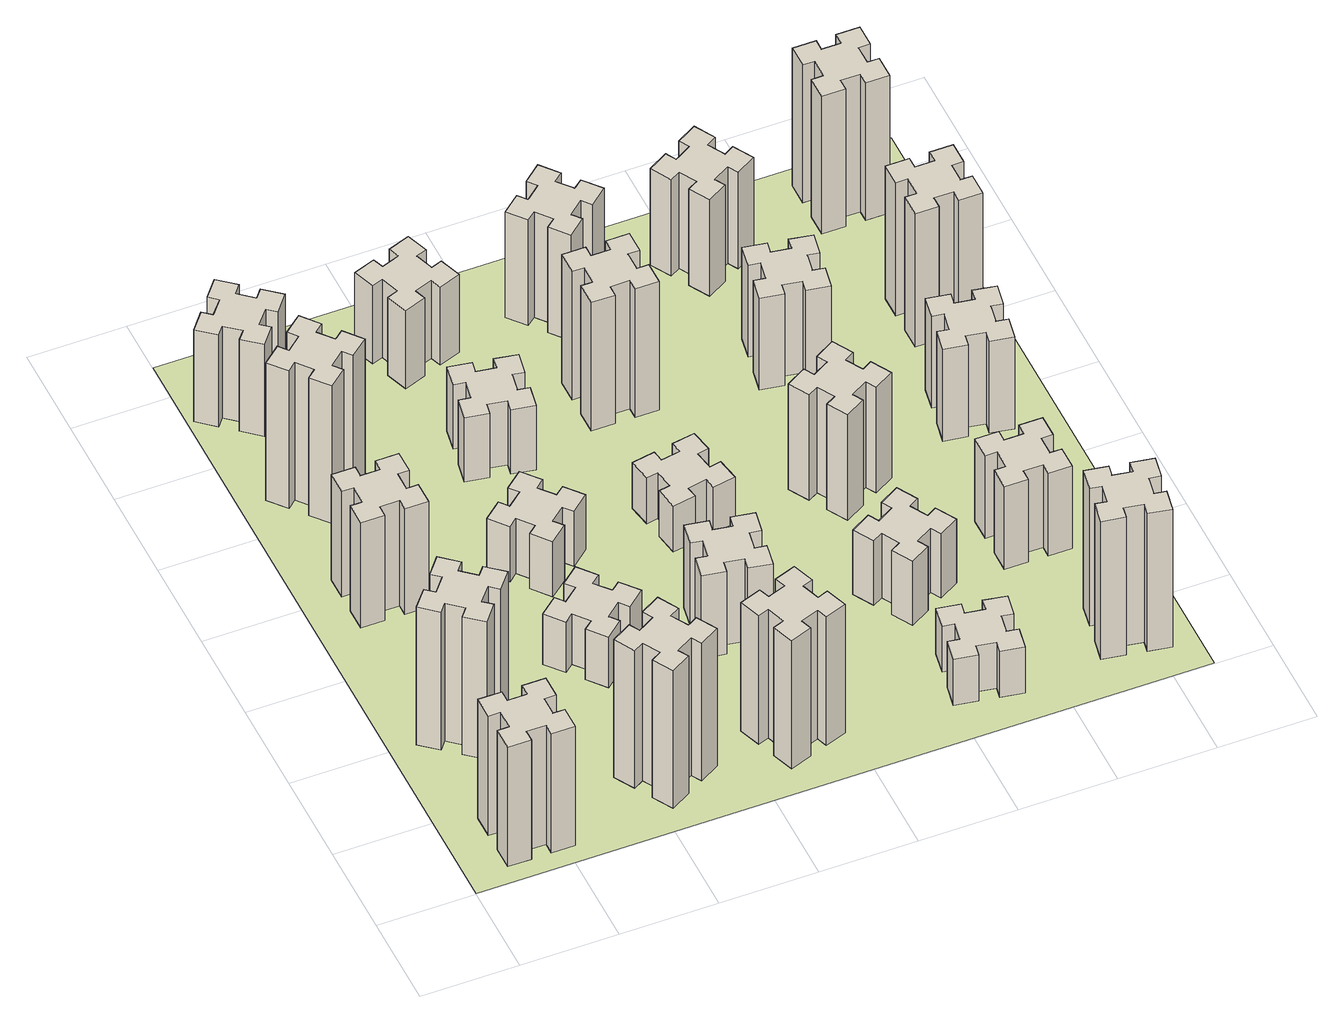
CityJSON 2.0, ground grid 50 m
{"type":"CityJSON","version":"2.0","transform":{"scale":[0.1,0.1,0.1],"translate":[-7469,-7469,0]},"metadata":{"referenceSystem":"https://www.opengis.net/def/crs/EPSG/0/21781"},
"CityObjects":{
"building1":{"type":"Building","attributes":{"class":"1000","function":"1000","usage":"1000","yearOfConstruction":2016,"roofType":"1000","measuredHeight":78,"storeysAboveGround":30,"storeysBelowGround":0},"geometry":[{"type":"Solid","lod":"1","boundaries":[[[[0,1,2,3,4,5,6,7,8,9,10,11,12,13,14,15,16,17,18,19]],[[17,16,20,21]],[[16,15,22,20]],[[15,14,23,22]],[[14,13,24,23]],[[13,12,25,24]],[[12,11,26,25]],[[11,10,27,26]],[[10,9,28,27]],[[9,8,29,28]],[[8,7,30,29]],[[7,6,31,30]],[[6,5,32,31]],[[5,4,33,32]],[[4,3,34,33]],[[3,2,35,34]],[[2,1,36,35]],[[1,0,37,36]],[[0,19,38,37]],[[19,18,39,38]],[[18,17,21,39]],[[24,25,26,27,28,29,30,31,32,33,34,35,36,37,38,39,21,20,22,23]]]]}]},
"building2":{"type":"Building","attributes":{"class":"1000","function":"1000","usage":"1000","yearOfConstruction":2016,"roofType":"1000","measuredHeight":90,"storeysAboveGround":30,"storeysBelowGround":0},"geometry":[{"type":"Solid","lod":"1","boundaries":[[[[40,41,42,43,44,45,46,47,48,49,50,51,52,53,54,55,56,57,58,59]],[[57,56,60,61]],[[56,55,62,60]],[[55,54,63,62]],[[54,53,64,63]],[[53,52,65,64]],[[52,51,66,65]],[[51,50,67,66]],[[50,49,68,67]],[[49,48,69,68]],[[48,47,70,69]],[[47,46,71,70]],[[46,45,72,71]],[[45,44,73,72]],[[44,43,74,73]],[[43,42,75,74]],[[42,41,76,75]],[[41,40,77,76]],[[40,59,78,77]],[[59,58,79,78]],[[58,57,61,79]],[[64,65,66,67,68,69,70,71,72,73,74,75,76,77,78,79,61,60,62,63]]]]}]},
"building3":{"type":"Building","attributes":{"class":"1000","function":"1000","usage":"1000","yearOfConstruction":2016,"roofType":"1000","measuredHeight":69,"storeysAboveGround":30,"storeysBelowGround":0},"geometry":[{"type":"Solid","lod":"1","boundaries":[[[[80,81,82,83,84,85,86,87,88,89,90,91,92,93,94,95,96,97,98,99]],[[97,96,100,101]],[[96,95,102,100]],[[95,94,103,102]],[[94,93,104,103]],[[93,92,105,104]],[[92,91,106,105]],[[91,90,107,106]],[[90,89,108,107]],[[89,88,109,108]],[[88,87,110,109]],[[87,86,111,110]],[[86,85,112,111]],[[85,84,113,112]],[[84,83,114,113]],[[83,82,115,114]],[[82,81,116,115]],[[81,80,117,116]],[[80,99,118,117]],[[99,98,119,118]],[[98,97,101,119]],[[104,105,106,107,108,109,110,111,112,113,114,115,116,117,118,119,101,100,102,103]]]]}]},
"building4":{"type":"Building","attributes":{"class":"1000","function":"1000","usage":"1000","yearOfConstruction":2016,"roofType":"1000","measuredHeight":90,"storeysAboveGround":30,"storeysBelowGround":0},"geometry":[{"type":"Solid","lod":"1","boundaries":[[[[120,121,122,123,124,125,126,127,128,129,130,131,132,133,134,135,136,137,138,139]],[[137,136,140,141]],[[136,135,142,140]],[[135,134,143,142]],[[134,133,144,143]],[[133,132,145,144]],[[132,131,146,145]],[[131,130,147,146]],[[130,129,148,147]],[[129,128,149,148]],[[128,127,150,149]],[[127,126,151,150]],[[126,125,152,151]],[[125,124,153,152]],[[124,123,154,153]],[[123,122,155,154]],[[122,121,156,155]],[[121,120,157,156]],[[120,139,158,157]],[[139,138,159,158]],[[138,137,141,159]],[[144,145,146,147,148,149,150,151,152,153,154,155,156,157,158,159,141,140,142,143]]]]}]},
"building5":{"type":"Building","attributes":{"class":"1000","function":"1000","usage":"1000","yearOfConstruction":2016,"roofType":"1000","measuredHeight":90,"storeysAboveGround":30,"storeysBelowGround":0},"geometry":[{"type":"Solid","lod":"1","boundaries":[[[[160,161,162,163,164,165,166,167,168,169,170,171,172,173,174,175,176,177,178,179]],[[177,176,180,181]],[[176,175,182,180]],[[175,174,183,182]],[[174,173,184,183]],[[173,172,185,184]],[[172,171,186,185]],[[171,170,187,186]],[[170,169,188,187]],[[169,168,189,188]],[[168,167,190,189]],[[167,166,191,190]],[[166,165,192,191]],[[165,164,193,192]],[[164,163,194,193]],[[163,162,195,194]],[[162,161,196,195]],[[161,160,197,196]],[[160,179,198,197]],[[179,178,199,198]],[[178,177,181,199]],[[184,185,186,187,188,189,190,191,192,193,194,195,196,197,198,199,181,180,182,183]]]]}]},
"building6":{"type":"Building","attributes":{"class":"1000","function":"1000","usage":"1000","yearOfConstruction":2016,"roofType":"1000","measuredHeight":60,"storeysAboveGround":30,"storeysBelowGround":0},"geometry":[{"type":"Solid","lod":"1","boundaries":[[[[200,201,202,203,204,205,206,207,208,209,210,211,212,213,214,215,216,217,218,219]],[[217,216,220,221]],[[216,215,222,220]],[[215,214,223,222]],[[214,213,224,223]],[[213,212,225,224]],[[212,211,226,225]],[[211,210,227,226]],[[210,209,228,227]],[[209,208,229,228]],[[208,207,230,229]],[[207,206,231,230]],[[206,205,232,231]],[[205,204,233,232]],[[204,203,234,233]],[[203,202,235,234]],[[202,201,236,235]],[[201,200,237,236]],[[200,219,238,237]],[[219,218,239,238]],[[218,217,221,239]],[[224,225,226,227,228,229,230,231,232,233,234,235,236,237,238,239,221,220,222,223]]]]}]},
"building7":{"type":"Building","attributes":{"class":"1000","function":"1000","usage":"1000","yearOfConstruction":2016,"roofType":"1000","measuredHeight":33,"storeysAboveGround":30,"storeysBelowGround":0},"geometry":[{"type":"Solid","lod":"1","boundaries":[[[[240,241,242,243,244,245,246,247,248,249,250,251,252,253,254,255,256,257,258,259]],[[257,256,260,261]],[[256,255,262,260]],[[255,254,263,262]],[[254,253,264,263]],[[253,252,265,264]],[[252,251,266,265]],[[251,250,267,266]],[[250,249,268,267]],[[249,248,269,268]],[[248,247,270,269]],[[247,246,271,270]],[[246,245,272,271]],[[245,244,273,272]],[[244,243,274,273]],[[243,242,275,274]],[[242,241,276,275]],[[241,240,277,276]],[[240,259,278,277]],[[259,258,279,278]],[[258,257,261,279]],[[264,265,266,267,268,269,270,271,272,273,274,275,276,277,278,279,261,260,262,263]]]]}]},
"building8":{"type":"Building","attributes":{"class":"1000","function":"1000","usage":"1000","yearOfConstruction":2016,"roofType":"1000","measuredHeight":36,"storeysAboveGround":30,"storeysBelowGround":0},"geometry":[{"type":"Solid","lod":"1","boundaries":[[[[280,281,282,283,284,285,286,287,288,289,290,291,292,293,294,295,296,297,298,299]],[[297,296,300,301]],[[296,295,302,300]],[[295,294,303,302]],[[294,293,304,303]],[[293,292,305,304]],[[292,291,306,305]],[[291,290,307,306]],[[290,289,308,307]],[[289,288,309,308]],[[288,287,310,309]],[[287,286,311,310]],[[286,285,312,311]],[[285,284,313,312]],[[284,283,314,313]],[[283,282,315,314]],[[282,281,316,315]],[[281,280,317,316]],[[280,299,318,317]],[[299,298,319,318]],[[298,297,301,319]],[[304,305,306,307,308,309,310,311,312,313,314,315,316,317,318,319,301,300,302,303]]]]}]},
"building9":{"type":"Building","attributes":{"class":"1000","function":"1000","usage":"1000","yearOfConstruction":2016,"roofType":"1000","measuredHeight":84,"storeysAboveGround":30,"storeysBelowGround":0},"geometry":[{"type":"Solid","lod":"1","boundaries":[[[[320,321,322,323,324,325,326,327,328,329,330,331,332,333,334,335,336,337,338,339]],[[337,336,340,341]],[[336,335,342,340]],[[335,334,343,342]],[[334,333,344,343]],[[333,332,345,344]],[[332,331,346,345]],[[331,330,347,346]],[[330,329,348,347]],[[329,328,349,348]],[[328,327,350,349]],[[327,326,351,350]],[[326,325,352,351]],[[325,324,353,352]],[[324,323,354,353]],[[323,322,355,354]],[[322,321,356,355]],[[321,320,357,356]],[[320,339,358,357]],[[339,338,359,358]],[[338,337,341,359]],[[344,345,346,347,348,349,350,351,352,353,354,355,356,357,358,359,341,340,342,343]]]]}]},
"building10":{"type":"Building","attributes":{"class":"1000","function":"1000","usage":"1000","yearOfConstruction":2016,"roofType":"1000","measuredHeight":42,"storeysAboveGround":30,"storeysBelowGround":0},"geometry":[{"type":"Solid","lod":"1","boundaries":[[[[360,361,362,363,364,365,366,367,368,369,370,371,372,373,374,375,376,377,378,379]],[[377,376,380,381]],[[376,375,382,380]],[[375,374,383,382]],[[374,373,384,383]],[[373,372,385,384]],[[372,371,386,385]],[[371,370,387,386]],[[370,369,388,387]],[[369,368,389,388]],[[368,367,390,389]],[[367,366,391,390]],[[366,365,392,391]],[[365,364,393,392]],[[364,363,394,393]],[[363,362,395,394]],[[362,361,396,395]],[[361,360,397,396]],[[360,379,398,397]],[[379,378,399,398]],[[378,377,381,399]],[[384,385,386,387,388,389,390,391,392,393,394,395,396,397,398,399,381,380,382,383]]]]}]},
"building11":{"type":"Building","attributes":{"class":"1000","function":"1000","usage":"1000","yearOfConstruction":2016,"roofType":"1000","measuredHeight":54,"storeysAboveGround":30,"storeysBelowGround":0},"geometry":[{"type":"Solid","lod":"1","boundaries":[[[[400,401,402,403,404,405,406,407,408,409,410,411,412,413,414,415,416,417,418,419]],[[417,416,420,421]],[[416,415,422,420]],[[415,414,423,422]],[[414,413,424,423]],[[413,412,425,424]],[[412,411,426,425]],[[411,410,427,426]],[[410,409,428,427]],[[409,408,429,428]],[[408,407,430,429]],[[407,406,431,430]],[[406,405,432,431]],[[405,404,433,432]],[[404,403,434,433]],[[403,402,435,434]],[[402,401,436,435]],[[401,400,437,436]],[[400,419,438,437]],[[419,418,439,438]],[[418,417,421,439]],[[424,425,426,427,428,429,430,431,432,433,434,435,436,437,438,439,421,420,422,423]]]]}]},
"building12":{"type":"Building","attributes":{"class":"1000","function":"1000","usage":"1000","yearOfConstruction":2016,"roofType":"1000","measuredHeight":51,"storeysAboveGround":30,"storeysBelowGround":0},"geometry":[{"type":"Solid","lod":"1","boundaries":[[[[440,441,442,443,444,445,446,447,448,449,450,451,452,453,454,455,456,457,458,459]],[[457,456,460,461]],[[456,455,462,460]],[[455,454,463,462]],[[454,453,464,463]],[[453,452,465,464]],[[452,451,466,465]],[[451,450,467,466]],[[450,449,468,467]],[[449,448,469,468]],[[448,447,470,469]],[[447,446,471,470]],[[446,445,472,471]],[[445,444,473,472]],[[444,443,474,473]],[[443,442,475,474]],[[442,441,476,475]],[[441,440,477,476]],[[440,459,478,477]],[[459,458,479,478]],[[458,457,461,479]],[[464,465,466,467,468,469,470,471,472,473,474,475,476,477,478,479,461,460,462,463]]]]}]},
"building13":{"type":"Building","attributes":{"class":"1000","function":"1000","usage":"1000","yearOfConstruction":2016,"roofType":"1000","measuredHeight":30,"storeysAboveGround":30,"storeysBelowGround":0},"geometry":[{"type":"Solid","lod":"1","boundaries":[[[[480,481,482,483,484,485,486,487,488,489,490,491,492,493,494,495,496,497,498,499]],[[497,496,500,501]],[[496,495,502,500]],[[495,494,503,502]],[[494,493,504,503]],[[493,492,505,504]],[[492,491,506,505]],[[491,490,507,506]],[[490,489,508,507]],[[489,488,509,508]],[[488,487,510,509]],[[487,486,511,510]],[[486,485,512,511]],[[485,484,513,512]],[[484,483,514,513]],[[483,482,515,514]],[[482,481,516,515]],[[481,480,517,516]],[[480,499,518,517]],[[499,498,519,518]],[[498,497,501,519]],[[504,505,506,507,508,509,510,511,512,513,514,515,516,517,518,519,501,500,502,503]]]]}]},
"building14":{"type":"Building","attributes":{"class":"1000","function":"1000","usage":"1000","yearOfConstruction":2016,"roofType":"1000","measuredHeight":84,"storeysAboveGround":30,"storeysBelowGround":0},"geometry":[{"type":"Solid","lod":"1","boundaries":[[[[520,521,522,523,524,525,526,527,528,529,530,531,532,533,534,535,536,537,538,539]],[[537,536,540,541]],[[536,535,542,540]],[[535,534,543,542]],[[534,533,544,543]],[[533,532,545,544]],[[532,531,546,545]],[[531,530,547,546]],[[530,529,548,547]],[[529,528,549,548]],[[528,527,550,549]],[[527,526,551,550]],[[526,525,552,551]],[[525,524,553,552]],[[524,523,554,553]],[[523,522,555,554]],[[522,521,556,555]],[[521,520,557,556]],[[520,539,558,557]],[[539,538,559,558]],[[538,537,541,559]],[[544,545,546,547,548,549,550,551,552,553,554,555,556,557,558,559,541,540,542,543]]]]}]},
"building15":{"type":"Building","attributes":{"class":"1000","function":"1000","usage":"1000","yearOfConstruction":2016,"roofType":"1000","measuredHeight":30,"storeysAboveGround":30,"storeysBelowGround":0},"geometry":[{"type":"Solid","lod":"1","boundaries":[[[[560,561,562,563,564,565,566,567,568,569,570,571,572,573,574,575,576,577,578,579]],[[577,576,580,581]],[[576,575,582,580]],[[575,574,583,582]],[[574,573,584,583]],[[573,572,585,584]],[[572,571,586,585]],[[571,570,587,586]],[[570,569,588,587]],[[569,568,589,588]],[[568,567,590,589]],[[567,566,591,590]],[[566,565,592,591]],[[565,564,593,592]],[[564,563,594,593]],[[563,562,595,594]],[[562,561,596,595]],[[561,560,597,596]],[[560,579,598,597]],[[579,578,599,598]],[[578,577,581,599]],[[584,585,586,587,588,589,590,591,592,593,594,595,596,597,598,599,581,580,582,583]]]]}]},
"building16":{"type":"Building","attributes":{"class":"1000","function":"1000","usage":"1000","yearOfConstruction":2016,"roofType":"1000","measuredHeight":69,"storeysAboveGround":30,"storeysBelowGround":0},"geometry":[{"type":"Solid","lod":"1","boundaries":[[[[600,601,602,603,604,605,606,607,608,609,610,611,612,613,614,615,616,617,618,619]],[[617,616,620,621]],[[616,615,622,620]],[[615,614,623,622]],[[614,613,624,623]],[[613,612,625,624]],[[612,611,626,625]],[[611,610,627,626]],[[610,609,628,627]],[[609,608,629,628]],[[608,607,630,629]],[[607,606,631,630]],[[606,605,632,631]],[[605,604,633,632]],[[604,603,634,633]],[[603,602,635,634]],[[602,601,636,635]],[[601,600,637,636]],[[600,619,638,637]],[[619,618,639,638]],[[618,617,621,639]],[[624,625,626,627,628,629,630,631,632,633,634,635,636,637,638,639,621,620,622,623]]]]}]},
"building17":{"type":"Building","attributes":{"class":"1000","function":"1000","usage":"1000","yearOfConstruction":2016,"roofType":"1000","measuredHeight":42,"storeysAboveGround":30,"storeysBelowGround":0},"geometry":[{"type":"Solid","lod":"1","boundaries":[[[[640,641,642,643,644,645,646,647,648,649,650,651,652,653,654,655,656,657,658,659]],[[657,656,660,661]],[[656,655,662,660]],[[655,654,663,662]],[[654,653,664,663]],[[653,652,665,664]],[[652,651,666,665]],[[651,650,667,666]],[[650,649,668,667]],[[649,648,669,668]],[[648,647,670,669]],[[647,646,671,670]],[[646,645,672,671]],[[645,644,673,672]],[[644,643,674,673]],[[643,642,675,674]],[[642,641,676,675]],[[641,640,677,676]],[[640,659,678,677]],[[659,658,679,678]],[[658,657,661,679]],[[664,665,666,667,668,669,670,671,672,673,674,675,676,677,678,679,661,660,662,663]]]]}]},
"building18":{"type":"Building","attributes":{"class":"1000","function":"1000","usage":"1000","yearOfConstruction":2016,"roofType":"1000","measuredHeight":69,"storeysAboveGround":30,"storeysBelowGround":0},"geometry":[{"type":"Solid","lod":"1","boundaries":[[[[680,681,682,683,684,685,686,687,688,689,690,691,692,693,694,695,696,697,698,699]],[[697,696,700,701]],[[696,695,702,700]],[[695,694,703,702]],[[694,693,704,703]],[[693,692,705,704]],[[692,691,706,705]],[[691,690,707,706]],[[690,689,708,707]],[[689,688,709,708]],[[688,687,710,709]],[[687,686,711,710]],[[686,685,712,711]],[[685,684,713,712]],[[684,683,714,713]],[[683,682,715,714]],[[682,681,716,715]],[[681,680,717,716]],[[680,699,718,717]],[[699,698,719,718]],[[698,697,701,719]],[[704,705,706,707,708,709,710,711,712,713,714,715,716,717,718,719,701,700,702,703]]]]}]},
"building19":{"type":"Building","attributes":{"class":"1000","function":"1000","usage":"1000","yearOfConstruction":2016,"roofType":"1000","measuredHeight":60,"storeysAboveGround":30,"storeysBelowGround":0},"geometry":[{"type":"Solid","lod":"1","boundaries":[[[[720,721,722,723,724,725,726,727,728,729,730,731,732,733,734,735,736,737,738,739]],[[737,736,740,741]],[[736,735,742,740]],[[735,734,743,742]],[[734,733,744,743]],[[733,732,745,744]],[[732,731,746,745]],[[731,730,747,746]],[[730,729,748,747]],[[729,728,749,748]],[[728,727,750,749]],[[727,726,751,750]],[[726,725,752,751]],[[725,724,753,752]],[[724,723,754,753]],[[723,722,755,754]],[[722,721,756,755]],[[721,720,757,756]],[[720,739,758,757]],[[739,738,759,758]],[[738,737,741,759]],[[744,745,746,747,748,749,750,751,752,753,754,755,756,757,758,759,741,740,742,743]]]]}]},
"building20":{"type":"Building","attributes":{"class":"1000","function":"1000","usage":"1000","yearOfConstruction":2016,"roofType":"1000","measuredHeight":90,"storeysAboveGround":30,"storeysBelowGround":0},"geometry":[{"type":"Solid","lod":"1","boundaries":[[[[760,761,762,763,764,765,766,767,768,769,770,771,772,773,774,775,776,777,778,779]],[[777,776,780,781]],[[776,775,782,780]],[[775,774,783,782]],[[774,773,784,783]],[[773,772,785,784]],[[772,771,786,785]],[[771,770,787,786]],[[770,769,788,787]],[[769,768,789,788]],[[768,767,790,789]],[[767,766,791,790]],[[766,765,792,791]],[[765,764,793,792]],[[764,763,794,793]],[[763,762,795,794]],[[762,761,796,795]],[[761,760,797,796]],[[760,779,798,797]],[[779,778,799,798]],[[778,777,781,799]],[[784,785,786,787,788,789,790,791,792,793,794,795,796,797,798,799,781,780,782,783]]]]}]},
"building21":{"type":"Building","attributes":{"class":"1000","function":"1000","usage":"1000","yearOfConstruction":2016,"roofType":"1000","measuredHeight":54,"storeysAboveGround":30,"storeysBelowGround":0},"geometry":[{"type":"Solid","lod":"1","boundaries":[[[[800,801,802,803,804,805,806,807,808,809,810,811,812,813,814,815,816,817,818,819]],[[817,816,820,821]],[[816,815,822,820]],[[815,814,823,822]],[[814,813,824,823]],[[813,812,825,824]],[[812,811,826,825]],[[811,810,827,826]],[[810,809,828,827]],[[809,808,829,828]],[[808,807,830,829]],[[807,806,831,830]],[[806,805,832,831]],[[805,804,833,832]],[[804,803,834,833]],[[803,802,835,834]],[[802,801,836,835]],[[801,800,837,836]],[[800,819,838,837]],[[819,818,839,838]],[[818,817,821,839]],[[824,825,826,827,828,829,830,831,832,833,834,835,836,837,838,839,821,820,822,823]]]]}]},
"building22":{"type":"Building","attributes":{"class":"1000","function":"1000","usage":"1000","yearOfConstruction":2016,"roofType":"1000","measuredHeight":63,"storeysAboveGround":30,"storeysBelowGround":0},"geometry":[{"type":"Solid","lod":"1","boundaries":[[[[840,841,842,843,844,845,846,847,848,849,850,851,852,853,854,855,856,857,858,859]],[[857,856,860,861]],[[856,855,862,860]],[[855,854,863,862]],[[854,853,864,863]],[[853,852,865,864]],[[852,851,866,865]],[[851,850,867,866]],[[850,849,868,867]],[[849,848,869,868]],[[848,847,870,869]],[[847,846,871,870]],[[846,845,872,871]],[[845,844,873,872]],[[844,843,874,873]],[[843,842,875,874]],[[842,841,876,875]],[[841,840,877,876]],[[840,859,878,877]],[[859,858,879,878]],[[858,857,861,879]],[[864,865,866,867,868,869,870,871,872,873,874,875,876,877,878,879,861,860,862,863]]]]}]},
"building23":{"type":"Building","attributes":{"class":"1000","function":"1000","usage":"1000","yearOfConstruction":2016,"roofType":"1000","measuredHeight":60,"storeysAboveGround":30,"storeysBelowGround":0},"geometry":[{"type":"Solid","lod":"1","boundaries":[[[[880,881,882,883,884,885,886,887,888,889,890,891,892,893,894,895,896,897,898,899]],[[897,896,900,901]],[[896,895,902,900]],[[895,894,903,902]],[[894,893,904,903]],[[893,892,905,904]],[[892,891,906,905]],[[891,890,907,906]],[[890,889,908,907]],[[889,888,909,908]],[[888,887,910,909]],[[887,886,911,910]],[[886,885,912,911]],[[885,884,913,912]],[[884,883,914,913]],[[883,882,915,914]],[[882,881,916,915]],[[881,880,917,916]],[[880,899,918,917]],[[899,898,919,918]],[[898,897,901,919]],[[904,905,906,907,908,909,910,911,912,913,914,915,916,917,918,919,901,900,902,903]]]]}]},
"building24":{"type":"Building","attributes":{"class":"1000","function":"1000","usage":"1000","yearOfConstruction":2016,"roofType":"1000","measuredHeight":87,"storeysAboveGround":30,"storeysBelowGround":0},"geometry":[{"type":"Solid","lod":"1","boundaries":[[[[920,921,922,923,924,925,926,927,928,929,930,931,932,933,934,935,936,937,938,939]],[[937,936,940,941]],[[936,935,942,940]],[[935,934,943,942]],[[934,933,944,943]],[[933,932,945,944]],[[932,931,946,945]],[[931,930,947,946]],[[930,929,948,947]],[[929,928,949,948]],[[928,927,950,949]],[[927,926,951,950]],[[926,925,952,951]],[[925,924,953,952]],[[924,923,954,953]],[[923,922,955,954]],[[922,921,956,955]],[[921,920,957,956]],[[920,939,958,957]],[[939,938,959,958]],[[938,937,941,959]],[[944,945,946,947,948,949,950,951,952,953,954,955,956,957,958,959,941,940,942,943]]]]}]},
"building25":{"type":"Building","attributes":{"class":"1000","function":"1000","usage":"1000","yearOfConstruction":2016,"roofType":"1000","measuredHeight":90,"storeysAboveGround":30,"storeysBelowGround":0},"geometry":[{"type":"Solid","lod":"1","boundaries":[[[[960,961,962,963,964,965,966,967,968,969,970,971,972,973,974,975,976,977,978,979]],[[977,976,980,981]],[[976,975,982,980]],[[975,974,983,982]],[[974,973,984,983]],[[973,972,985,984]],[[972,971,986,985]],[[971,970,987,986]],[[970,969,988,987]],[[969,968,989,988]],[[968,967,990,989]],[[967,966,991,990]],[[966,965,992,991]],[[965,964,993,992]],[[964,963,994,993]],[[963,962,995,994]],[[962,961,996,995]],[[961,960,997,996]],[[960,979,998,997]],[[979,978,999,998]],[[978,977,981,999]],[[984,985,986,987,988,989,990,991,992,993,994,995,996,997,998,999,981,980,982,983]]]]}]},
"landuse1":{"type":"LandUse","attributes":{"name":"plot1","function":"1010"},"geometry":[{"type":"MultiSurface","lod":"1","boundaries":[[[1000,1001,1002,1003]]]}]}
},
"vertices":[
[265,325,0],[265,225,0],[205,225,0],[205,105,0],[325,105,0],[325,165,0],[425,165,0],[425,105,0],[545,105,0],[545,225,0],[485,225,0],[485,325,0],[545,325,0],[545,445,0],[425,445,0],[425,385,0],[325,385,0],[325,445,0],[205,445,0],[205,325,0],[325,385,780],[325,445,780],[425,385,780],[425,445,780],[545,445,780],[545,325,780],[485,325,780],[485,225,780],[545,225,780],[545,105,780],[425,105,780],[425,165,780],[325,165,780],[325,105,780],[205,105,780],[205,225,780],[265,225,780],[265,325,780],[205,325,780],[205,445,780],
[484,1067,0],[408,1132,0],[446,1178,0],[354,1255,0],[277,1163,0],[323,1124,0],[259,1048,0],[213,1086,0],[136,994,0],[228,917,0],[266,963,0],[343,899,0],[304,853,0],[396,776,0],[473,868,0],[427,906,0],[492,983,0],[538,944,0],[615,1036,0],[523,1113,0],[492,983,900],[538,944,900],[427,906,900],[473,868,900],[396,776,900],[304,853,900],[343,899,900],[266,963,900],[228,917,900],[136,994,900],[213,1086,900],[259,1048,900],[323,1124,900],[277,1163,900],[354,1255,900],[446,1178,900],[408,1132,900],[484,1067,900],[523,1113,900],[615,1036,900],
[425,2065,0],[325,2065,0],[325,2125,0],[205,2125,0],[205,2005,0],[265,2005,0],[265,1905,0],[205,1905,0],[205,1785,0],[325,1785,0],[325,1845,0],[425,1845,0],[425,1785,0],[545,1785,0],[545,1905,0],[485,1905,0],[485,2005,0],[545,2005,0],[545,2125,0],[425,2125,0],[485,2005,690],[545,2005,690],[485,1905,690],[545,1905,690],[545,1785,690],[425,1785,690],[425,1845,690],[325,1845,690],[325,1785,690],[205,1785,690],[205,1905,690],[265,1905,690],[265,2005,690],[205,2005,690],[205,2125,690],[325,2125,690],[325,2065,690],[425,2065,690],[425,2125,690],[545,2125,690],
[492,2728,0],[427,2804,0],[473,2843,0],[396,2935,0],[304,2858,0],[343,2812,0],[266,2747,0],[228,2793,0],[136,2716,0],[213,2624,0],[259,2663,0],[323,2586,0],[277,2548,0],[354,2456,0],[446,2533,0],[408,2579,0],[484,2643,0],[523,2597,0],[615,2674,0],[538,2766,0],[484,2643,900],[523,2597,900],[408,2579,900],[446,2533,900],[354,2456,900],[277,2548,900],[323,2586,900],[259,2663,900],[213,2624,900],[136,2716,900],[228,2793,900],[266,2747,900],[343,2812,900],[304,2858,900],[396,2935,900],[473,2843,900],[427,2804,900],[492,2728,900],[538,2766,900],[615,2674,900],
[1127,255,0],[1214,305,0],[1244,253,0],[1348,313,0],[1288,417,0],[1236,387,0],[1186,474,0],[1238,504,0],[1178,608,0],[1074,548,0],[1104,496,0],[1017,446,0],[987,498,0],[883,438,0],[943,334,0],[995,364,0],[1045,277,0],[993,247,0],[1053,143,0],[1157,203,0],[1045,277,900],[993,247,900],[995,364,900],[943,334,900],[883,438,900],[987,498,900],[1017,446,900],[1104,496,900],[1074,548,900],[1178,608,900],[1238,504,900],[1186,474,900],[1236,387,900],[1288,417,900],[1348,313,900],[1244,253,900],[1214,305,900],[1127,255,900],[1157,203,900],[1053,143,900],
[384,3387,0],[308,3452,0],[346,3498,0],[254,3575,0],[177,3483,0],[223,3444,0],[159,3368,0],[113,3406,0],[36,3314,0],[128,3237,0],[166,3283,0],[243,3219,0],[204,3173,0],[296,3096,0],[373,3188,0],[327,3226,0],[392,3303,0],[438,3264,0],[515,3356,0],[423,3433,0],[392,3303,600],[438,3264,600],[327,3226,600],[373,3188,600],[296,3096,600],[204,3173,600],[243,3219,600],[166,3283,600],[128,3237,600],[36,3314,600],[113,3406,600],[159,3368,600],[223,3444,600],[177,3483,600],[254,3575,600],[346,3498,600],[308,3452,600],[384,3387,600],[423,3433,600],[515,3356,600],
[1083,1332,0],[1006,1267,0],[968,1313,0],[876,1236,0],[953,1144,0],[999,1183,0],[1063,1106,0],[1017,1068,0],[1094,976,0],[1186,1053,0],[1148,1099,0],[1224,1163,0],[1263,1117,0],[1355,1194,0],[1278,1286,0],[1232,1248,0],[1167,1324,0],[1213,1363,0],[1136,1455,0],[1044,1378,0],[1167,1324,330],[1213,1363,330],[1232,1248,330],[1278,1286,330],[1355,1194,330],[1263,1117,330],[1224,1163,330],[1148,1099,330],[1186,1053,330],[1094,976,330],[1017,1068,330],[1063,1106,330],[999,1183,330],[953,1144,330],[876,1236,330],[968,1313,330],[1006,1267,330],[1083,1332,330],[1044,1378,330],[1136,1455,330],
[1083,1972,0],[1006,1907,0],[968,1953,0],[876,1876,0],[953,1784,0],[999,1823,0],[1063,1746,0],[1017,1708,0],[1094,1616,0],[1186,1693,0],[1148,1739,0],[1224,1803,0],[1263,1757,0],[1355,1834,0],[1278,1926,0],[1232,1888,0],[1167,1964,0],[1213,2003,0],[1136,2095,0],[1044,2018,0],[1167,1964,360],[1213,2003,360],[1232,1888,360],[1278,1926,360],[1355,1834,360],[1263,1757,360],[1224,1803,360],[1148,1739,360],[1186,1693,360],[1094,1616,360],[1017,1708,360],[1063,1746,360],[999,1823,360],[953,1784,360],[876,1876,360],[968,1953,360],[1006,1907,360],[1083,1972,360],[1044,2018,360],[1136,2095,360],
[1765,496,0],[1671,462,0],[1650,518,0],[1537,477,0],[1579,364,0],[1635,385,0],[1669,291,0],[1613,270,0],[1654,157,0],[1767,199,0],[1746,255,0],[1840,289,0],[1860,233,0],[1973,274,0],[1932,387,0],[1876,366,0],[1842,460,0],[1898,480,0],[1857,593,0],[1744,552,0],[1842,460,840],[1898,480,840],[1876,366,840],[1932,387,840],[1973,274,840],[1860,233,840],[1840,289,840],[1746,255,840],[1767,199,840],[1654,157,840],[1613,270,840],[1669,291,840],[1635,385,840],[1579,364,840],[1537,477,840],[1650,518,840],[1671,462,840],[1765,496,840],[1744,552,840],[1857,593,840],
[1315,2527,0],[1332,2625,0],[1391,2615,0],[1412,2733,0],[1294,2754,0],[1284,2695,0],[1185,2712,0],[1196,2771,0],[1077,2792,0],[1057,2674,0],[1116,2664,0],[1098,2565,0],[1039,2576,0],[1018,2457,0],[1137,2437,0],[1147,2496,0],[1245,2478,0],[1235,2419,0],[1353,2398,0],[1374,2517,0],[1245,2478,420],[1235,2419,420],[1147,2496,420],[1137,2437,420],[1018,2457,420],[1039,2576,420],[1098,2565,420],[1116,2664,420],[1057,2674,420],[1077,2792,420],[1196,2771,420],[1185,2712,420],[1284,2695,420],[1294,2754,420],[1412,2733,420],[1391,2615,420],[1332,2625,420],[1315,2527,420],[1374,2517,420],[1353,2398,420],
[1855,1047,0],[1872,1145,0],[1931,1135,0],[1952,1253,0],[1834,1274,0],[1824,1215,0],[1725,1232,0],[1736,1291,0],[1617,1312,0],[1597,1194,0],[1656,1184,0],[1638,1085,0],[1579,1096,0],[1558,977,0],[1677,957,0],[1687,1016,0],[1785,998,0],[1775,939,0],[1893,918,0],[1914,1037,0],[1785,998,540],[1775,939,540],[1687,1016,540],[1677,957,540],[1558,977,540],[1579,1096,540],[1638,1085,540],[1656,1184,540],[1597,1194,540],[1617,1312,540],[1736,1291,540],[1725,1232,540],[1824,1215,540],[1834,1274,540],[1952,1253,540],[1931,1135,540],[1872,1145,540],[1855,1047,540],[1914,1037,540],[1893,918,540],
[1125,3456,0],[1031,3422,0],[1010,3478,0],[897,3437,0],[939,3324,0],[995,3345,0],[1029,3251,0],[973,3230,0],[1014,3117,0],[1127,3159,0],[1106,3215,0],[1200,3249,0],[1220,3193,0],[1333,3234,0],[1292,3347,0],[1236,3326,0],[1202,3420,0],[1258,3440,0],[1217,3553,0],[1104,3512,0],[1202,3420,510],[1258,3440,510],[1236,3326,510],[1292,3347,510],[1333,3234,510],[1220,3193,510],[1200,3249,510],[1106,3215,510],[1127,3159,510],[1014,3117,510],[973,3230,510],[1029,3251,510],[995,3345,510],[939,3324,510],[897,3437,510],[1010,3478,510],[1031,3422,510],[1125,3456,510],[1104,3512,510],[1217,3553,510],
[1972,1825,0],[1955,1924,0],[2014,1934,0],[1993,2052,0],[1875,2031,0],[1885,1972,0],[1787,1955,0],[1777,2014,0],[1658,1993,0],[1679,1875,0],[1738,1885,0],[1756,1787,0],[1697,1777,0],[1717,1658,0],[1836,1679,0],[1825,1738,0],[1924,1756,0],[1934,1697,0],[2052,1717,0],[2031,1836,0],[1924,1756,300],[1934,1697,300],[1825,1738,300],[1836,1679,300],[1717,1658,300],[1697,1777,300],[1756,1787,300],[1738,1885,300],[1679,1875,300],[1658,1993,300],[1777,2014,300],[1787,1955,300],[1885,1972,300],[1875,2031,300],[1993,2052,300],[2014,1934,300],[1955,1924,300],[1972,1825,300],[2031,1836,300],[2052,1717,300],
[1745,2745,0],[1745,2645,0],[1685,2645,0],[1685,2525,0],[1805,2525,0],[1805,2585,0],[1905,2585,0],[1905,2525,0],[2025,2525,0],[2025,2645,0],[1965,2645,0],[1965,2745,0],[2025,2745,0],[2025,2865,0],[1905,2865,0],[1905,2805,0],[1805,2805,0],[1805,2865,0],[1685,2865,0],[1685,2745,0],[1805,2805,840],[1805,2865,840],[1905,2805,840],[1905,2865,840],[2025,2865,840],[2025,2745,840],[1965,2745,840],[1965,2645,840],[2025,2645,840],[2025,2525,840],[1905,2525,840],[1905,2585,840],[1805,2585,840],[1805,2525,840],[1685,2525,840],[1685,2645,840],[1745,2645,840],[1745,2745,840],[1685,2745,840],[1685,2865,840],
[2596,444,0],[2578,345,0],[2519,356,0],[2498,237,0],[2617,217,0],[2627,276,0],[2725,258,0],[2715,199,0],[2833,178,0],[2854,297,0],[2795,307,0],[2812,405,0],[2871,395,0],[2892,513,0],[2774,534,0],[2764,475,0],[2665,492,0],[2676,551,0],[2557,572,0],[2537,454,0],[2665,492,300],[2676,551,300],[2764,475,300],[2774,534,300],[2892,513,300],[2871,395,300],[2812,405,300],[2795,307,300],[2854,297,300],[2833,178,300],[2715,199,300],[2725,258,300],[2627,276,300],[2617,217,300],[2498,237,300],[2519,356,300],[2578,345,300],[2596,444,300],[2537,454,300],[2557,572,300],
[1888,3219,0],[1964,3283,0],[2003,3237,0],[2095,3314,0],[2018,3406,0],[1972,3368,0],[1907,3444,0],[1953,3483,0],[1876,3575,0],[1784,3498,0],[1823,3452,0],[1746,3387,0],[1708,3433,0],[1616,3356,0],[1693,3264,0],[1739,3303,0],[1803,3226,0],[1757,3188,0],[1834,3096,0],[1926,3173,0],[1803,3226,690],[1757,3188,690],[1739,3303,690],[1693,3264,690],[1616,3356,690],[1708,3433,690],[1746,3387,690],[1823,3452,690],[1784,3498,690],[1876,3575,690],[1953,3483,690],[1907,3444,690],[1972,3368,690],[2018,3406,690],[2095,3314,690],[2003,3237,690],[1964,3283,690],[1888,3219,690],[1926,3173,690],[1834,3096,690],
[2584,1136,0],[2497,1086,0],[2467,1138,0],[2363,1078,0],[2423,974,0],[2475,1004,0],[2525,917,0],[2473,887,0],[2533,783,0],[2637,843,0],[2607,895,0],[2694,945,0],[2724,893,0],[2828,953,0],[2768,1057,0],[2716,1027,0],[2666,1114,0],[2718,1144,0],[2658,1248,0],[2554,1188,0],[2666,1114,420],[2718,1144,420],[2716,1027,420],[2768,1057,420],[2828,953,420],[2724,893,420],[2694,945,420],[2607,895,420],[2637,843,420],[2533,783,420],[2473,887,420],[2525,917,420],[2475,1004,420],[2423,974,420],[2363,1078,420],[2467,1138,420],[2497,1086,420],[2584,1136,420],[2554,1188,420],[2658,1248,420],
[2475,1744,0],[2525,1657,0],[2473,1627,0],[2533,1523,0],[2637,1583,0],[2607,1635,0],[2694,1685,0],[2724,1633,0],[2828,1693,0],[2768,1797,0],[2716,1767,0],[2666,1854,0],[2718,1884,0],[2658,1988,0],[2554,1928,0],[2584,1876,0],[2497,1826,0],[2467,1878,0],[2363,1818,0],[2423,1714,0],[2497,1826,690],[2467,1878,690],[2584,1876,690],[2554,1928,690],[2658,1988,690],[2718,1884,690],[2666,1854,690],[2716,1767,690],[2768,1797,690],[2828,1693,690],[2724,1633,690],[2694,1685,690],[2607,1635,690],[2637,1583,690],[2533,1523,690],[2473,1627,690],[2525,1657,690],[2475,1744,690],[2423,1714,690],[2363,1818,690],
[2596,2664,0],[2578,2565,0],[2519,2576,0],[2498,2457,0],[2617,2437,0],[2627,2496,0],[2725,2478,0],[2715,2419,0],[2833,2398,0],[2854,2517,0],[2795,2527,0],[2812,2625,0],[2871,2615,0],[2892,2733,0],[2774,2754,0],[2764,2695,0],[2665,2712,0],[2676,2771,0],[2557,2792,0],[2537,2674,0],[2665,2712,600],[2676,2771,600],[2764,2695,600],[2774,2754,600],[2892,2733,600],[2871,2615,600],[2812,2625,600],[2795,2527,600],[2854,2517,600],[2833,2398,600],[2715,2419,600],[2725,2478,600],[2627,2496,600],[2617,2437,600],[2498,2457,600],[2519,2576,600],[2578,2565,600],[2596,2664,600],[2537,2674,600],[2557,2792,600],
[3336,444,0],[3318,345,0],[3259,356,0],[3238,237,0],[3357,217,0],[3367,276,0],[3465,258,0],[3455,199,0],[3573,178,0],[3594,297,0],[3535,307,0],[3552,405,0],[3611,395,0],[3632,513,0],[3514,534,0],[3504,475,0],[3405,492,0],[3416,551,0],[3297,572,0],[3277,454,0],[3405,492,900],[3416,551,900],[3504,475,900],[3514,534,900],[3632,513,900],[3611,395,900],[3552,405,900],[3535,307,900],[3594,297,900],[3573,178,900],[3455,199,900],[3465,258,900],[3367,276,900],[3357,217,900],[3238,237,900],[3259,356,900],[3318,345,900],[3336,444,900],[3277,454,900],[3297,572,900],
[3185,1005,0],[3285,1005,0],[3285,945,0],[3405,945,0],[3405,1065,0],[3345,1065,0],[3345,1165,0],[3405,1165,0],[3405,1285,0],[3285,1285,0],[3285,1225,0],[3185,1225,0],[3185,1285,0],[3065,1285,0],[3065,1165,0],[3125,1165,0],[3125,1065,0],[3065,1065,0],[3065,945,0],[3185,945,0],[3125,1065,540],[3065,1065,540],[3125,1165,540],[3065,1165,540],[3065,1285,540],[3185,1285,540],[3185,1225,540],[3285,1225,540],[3285,1285,540],[3405,1285,540],[3405,1165,540],[3345,1165,540],[3345,1065,540],[3405,1065,540],[3405,945,540],[3285,945,540],[3285,1005,540],[3185,1005,540],[3185,945,540],[3065,945,540],
[2716,3347,0],[2666,3434,0],[2718,3464,0],[2658,3568,0],[2554,3508,0],[2584,3456,0],[2497,3406,0],[2467,3458,0],[2363,3398,0],[2423,3294,0],[2475,3324,0],[2525,3237,0],[2473,3207,0],[2533,3103,0],[2637,3163,0],[2607,3215,0],[2694,3265,0],[2724,3213,0],[2828,3273,0],[2768,3377,0],[2694,3265,630],[2724,3213,630],[2607,3215,630],[2637,3163,630],[2533,3103,630],[2473,3207,630],[2525,3237,630],[2475,3324,630],[2423,3294,630],[2363,3398,630],[2467,3458,630],[2497,3406,630],[2584,3456,630],[2554,3508,630],[2658,3568,630],[2718,3464,630],[2666,3434,630],[2716,3347,630],[2768,3377,630],[2828,3273,630],
[3267,1856,0],[3365,1838,0],[3355,1779,0],[3473,1758,0],[3494,1877,0],[3435,1887,0],[3452,1985,0],[3511,1975,0],[3532,2093,0],[3414,2114,0],[3404,2055,0],[3305,2072,0],[3316,2131,0],[3197,2152,0],[3177,2034,0],[3236,2024,0],[3218,1925,0],[3159,1936,0],[3138,1817,0],[3257,1797,0],[3218,1925,600],[3159,1936,600],[3236,2024,600],[3177,2034,600],[3197,2152,600],[3316,2131,600],[3305,2072,600],[3404,2055,600],[3414,2114,600],[3532,2093,600],[3511,1975,600],[3452,1985,600],[3435,1887,600],[3494,1877,600],[3473,1758,600],[3355,1779,600],[3365,1838,600],[3267,1856,600],[3257,1797,600],[3138,1817,600],
[3485,2705,0],[3385,2705,0],[3385,2765,0],[3265,2765,0],[3265,2645,0],[3325,2645,0],[3325,2545,0],[3265,2545,0],[3265,2425,0],[3385,2425,0],[3385,2485,0],[3485,2485,0],[3485,2425,0],[3605,2425,0],[3605,2545,0],[3545,2545,0],[3545,2645,0],[3605,2645,0],[3605,2765,0],[3485,2765,0],[3545,2645,870],[3605,2645,870],[3545,2545,870],[3605,2545,870],[3605,2425,870],[3485,2425,870],[3485,2485,870],[3385,2485,870],[3385,2425,870],[3265,2425,870],[3265,2545,870],[3325,2545,870],[3325,2645,870],[3265,2645,870],[3265,2765,870],[3385,2765,870],[3385,2705,870],[3485,2705,870],[3485,2765,870],[3605,2765,870],
[3285,3325,0],[3385,3325,0],[3385,3265,0],[3505,3265,0],[3505,3385,0],[3445,3385,0],[3445,3485,0],[3505,3485,0],[3505,3605,0],[3385,3605,0],[3385,3545,0],[3285,3545,0],[3285,3605,0],[3165,3605,0],[3165,3485,0],[3225,3485,0],[3225,3385,0],[3165,3385,0],[3165,3265,0],[3285,3265,0],[3225,3385,900],[3165,3385,900],[3225,3485,900],[3165,3485,900],[3165,3605,900],[3285,3605,900],[3285,3545,900],[3385,3545,900],[3385,3605,900],[3505,3605,900],[3505,3485,900],[3445,3485,900],[3445,3385,900],[3505,3385,900],[3505,3265,900],[3385,3265,900],[3385,3325,900],[3285,3325,900],[3285,3265,900],[3165,3265,900],
[5,3705,0],[3705,3705,0],[3705,5,0],[5,5,0]
]}
